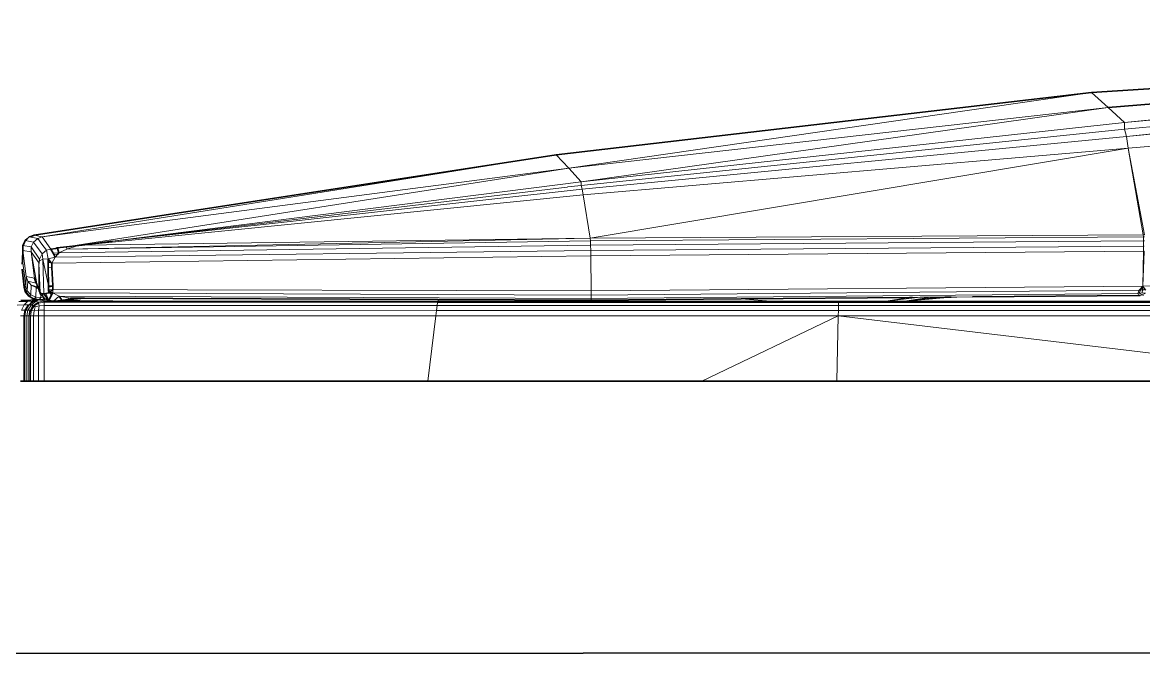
# Model space of a CAD drawing. Header units: inches. Extents: x 1 to 101, y 1 to 36.
# Drawn here: x 29.508 to 33.282, y 33.405 to 35.532 of the extents above; entities that cross this region are included whole.
import ezdxf

# ---------------------------------------------------------------- set-up
doc = ezdxf.new("R2010")
doc.units = ezdxf.units.IN
doc.header["$MEASUREMENT"] = 0
doc.layers.add('Default', color=7, linetype='Continuous')

msp = doc.modelspace()

# ---------------------------------------------------------------- linework, layer by layer
at = {"layer": 'Default', "color": 250, "lineweight": 0, "true_color": 0x454545, "transparency": 33554687}
for p, q in [((33.1075, 35.2958), (36.712, 35.5318)), ((36.7091, 35.529), (33.2185, 35.195)), ((31.3052, 35.0861), (33.1075, 35.2958)), ((31.3472, 35.0403), (33.1075, 35.2958)), ((33.1075, 35.2958), (31.3472, 35.0403)), ((33.163, 35.2454), (33.1075, 35.2958)), ((33.1075, 35.2958), (33.163, 35.2454)), ((34.1072, 35.3216), (33.163, 35.2454)), ((33.163, 35.2454), (34.1072, 35.3216)), ((33.163, 35.2454), (31.3472, 35.0403)), ((31.3472, 35.0403), (33.163, 35.2454)), ((33.163, 35.2454), (31.3891, 34.9945)), ((31.3891, 34.9945), (33.163, 35.2454)), ((33.163, 35.2454), (33.2185, 35.195)), ((33.2185, 35.195), (33.163, 35.2454)), ((33.2185, 35.195), (31.3891, 34.9945)), ((29.575, 34.8089), (31.3052, 35.0861)), ((31.3472, 35.0403), (31.3052, 35.0861)), ((31.3052, 35.0861), (31.3472, 35.0403)), ((31.3472, 35.0403), (29.575, 34.8089)), ((29.575, 34.8089), (31.3472, 35.0403)), ((29.656, 34.7761), (31.3472, 35.0403)), ((31.3472, 35.0403), (29.656, 34.7761)), ((31.3891, 34.9945), (31.3472, 35.0403)), ((31.3472, 35.0403), (31.3891, 34.9945)), ((31.3891, 34.9945), (29.8109, 34.7946)), ((29.8109, 34.7946), (31.3891, 34.9945)), ((31.3891, 34.9945), (31.3891, 34.9829)), ((31.3417, 34.9772), (29.8109, 34.7946)), ((31.3445, 34.9776), (31.3417, 34.9772)), ((31.3891, 34.9829), (31.3445, 34.9776)), ((29.6042, 34.7684), (29.575, 34.8089)), ((29.6207, 34.7705), (29.6042, 34.7684)), ((29.6253, 34.7719), (29.6207, 34.7705)), ((29.656, 34.7761), (29.6253, 34.7719)), ((29.6958, 34.7802), (29.656, 34.7761)), ((29.6976, 34.7802), (29.6958, 34.7802)), ((29.709, 34.7817), (29.6976, 34.7802)), ((29.8109, 34.7946), (29.709, 34.7817))]:
    msp.add_line(p, q, dxfattribs=at).dxf.unprotected_set("ltscale", 0)
at = {"layer": 'Default', "color": 7, "lineweight": 35, "ltscale": 5.332711, "transparency": 33554687}
for p, q in [((33.1075, 35.2958), (36.712, 35.5318)), ((31.3052, 35.0861), (33.1075, 35.2958)), ((34.1072, 35.3216), (33.163, 35.2454)), ((31.3052, 35.0861), (29.5475, 34.8146)), ((29.5245, 34.8029), (29.5177, 34.7967)), ((29.5245, 34.8029), (29.5314, 34.8089)), ((29.5394, 34.8118), (29.5314, 34.8089)), ((29.5394, 34.8118), (29.5475, 34.8146)), ((29.5086, 34.7309), (29.509, 34.7632)), ((29.509, 34.7632), (29.5099, 34.7801)), ((29.5138, 34.7884), (29.5099, 34.7801)), ((29.5138, 34.7884), (29.5177, 34.7967)), ((29.6207, 34.7705), (29.6042, 34.7684)), ((29.6042, 34.7684), (29.6113, 34.7541)), ((29.6253, 34.7719), (29.6207, 34.7705)), ((29.656, 34.7761), (29.6253, 34.7719)), ((29.6257, 34.7707), (29.6253, 34.7719)), ((29.6312, 34.7553), (29.6257, 34.7707)), ((29.6958, 34.7802), (29.656, 34.7761)), ((29.6976, 34.7802), (29.6958, 34.7802)), ((29.709, 34.7817), (29.6976, 34.7802)), ((29.709, 34.7817), (29.8109, 34.7946)), ((29.5077, 34.7175), (29.5086, 34.7309)), ((29.6042, 34.7233), (29.5943, 34.7349)), ((29.5943, 34.7349), (29.5946, 34.7228)), ((29.6113, 34.7541), (29.6134, 34.7499)), ((29.6134, 34.7499), (29.618, 34.7407)), ((29.618, 34.7407), (29.6277, 34.7507)), ((29.6277, 34.7507), (29.6312, 34.7553)), ((29.5105, 34.6704), (29.5077, 34.7)), ((29.5946, 34.7228), (29.595, 34.7055)), ((29.595, 34.7055), (29.5962, 34.6444)), ((29.6067, 34.7203), (29.6042, 34.7233)), ((29.6073, 34.7062), (29.6067, 34.7203)), ((29.6101, 34.6452), (29.6073, 34.7062)), ((29.5136, 34.6397), (29.5105, 34.6704)), ((29.5541, 34.6534), (29.5488, 34.67)), ((29.5564, 34.651), (29.5541, 34.6534)), ((29.5589, 34.6414), (29.5564, 34.651)), ((29.5136, 34.6397), (29.5185, 34.6228)), ((29.5185, 34.6228), (29.5297, 34.609)), ((29.5542, 34.6384), (29.5608, 34.6367)), ((29.5608, 34.6367), (29.5589, 34.6414)), ((29.563, 34.6345), (29.5608, 34.6367)), ((29.5635, 34.633), (29.563, 34.6345)), ((29.5658, 34.6257), (29.5635, 34.633)), ((29.5681, 34.622), (29.5658, 34.6257)), ((29.5681, 34.622), (29.5682, 34.6183)), ((29.5682, 34.6183), (29.5747, 34.6175)), ((29.5682, 34.6183), (29.5704, 34.6155)), ((29.5704, 34.6155), (29.5793, 34.6058)), ((29.5803, 34.6169), (29.5747, 34.6175)), ((29.587, 34.6187), (29.5803, 34.6169)), ((29.5803, 34.6169), (29.5968, 34.5946)), ((29.5966, 34.6213), (29.587, 34.6187)), ((29.5962, 34.6444), (29.5962, 34.6409)), ((29.6102, 34.6428), (29.5962, 34.6409)), ((29.5962, 34.6409), (29.5964, 34.6309)), ((29.5964, 34.6309), (29.5983, 34.6304)), ((29.5964, 34.6309), (29.5966, 34.6213)), ((29.6005, 34.6243), (29.5966, 34.6213)), ((29.5966, 34.6213), (29.6017, 34.6213)), ((29.5968, 34.5946), (29.6051, 34.6122)), ((29.6102, 34.6316), (29.6005, 34.6243)), ((29.6017, 34.6213), (29.61, 34.6213)), ((29.6051, 34.6122), (29.61, 34.6213)), ((29.6102, 34.6428), (29.6101, 34.6452)), ((29.6102, 34.6316), (29.6102, 34.6428)), ((32.7069, 34.6069), (33.2662, 34.6114)), ((33.271, 34.6113), (33.2662, 34.6114)), ((29.5026, 34.595), (29.536, 34.5963)), ((29.5297, 34.609), (29.5311, 34.6093)), ((29.5311, 34.6093), (29.5375, 34.6047)), ((29.536, 34.5963), (29.5589, 34.5974)), ((29.5375, 34.6047), (29.5454, 34.6004)), ((29.5454, 34.6004), (29.5482, 34.6007)), ((29.5454, 34.6004), (29.5469, 34.6005)), ((29.5469, 34.6005), (29.5482, 34.6007)), ((29.5482, 34.6007), (29.5541, 34.5993)), ((29.5541, 34.5993), (29.5589, 34.5974)), ((29.5589, 34.5974), (29.5629, 34.5983)), ((29.5629, 34.5983), (29.5655, 34.5988)), ((29.5629, 34.5983), (29.566, 34.5979)), ((29.5631, 34.5971), (29.566, 34.5979)), ((29.5685, 34.5975), (29.5655, 34.5988)), ((29.5685, 34.5975), (29.566, 34.5979)), ((29.5732, 34.5968), (29.5685, 34.5975)), ((29.575, 34.5969), (29.5732, 34.5968)), ((29.5773, 34.5991), (29.575, 34.5969)), ((29.5804, 34.5988), (29.5773, 34.5991)), ((29.5811, 34.5922), (29.5792, 34.5929)), ((29.5793, 34.6058), (29.5802, 34.6036)), ((29.5802, 34.6036), (29.584, 34.5999)), ((29.584, 34.5999), (29.5804, 34.5988)), ((29.6123, 34.5929), (29.5811, 34.5922)), ((29.584, 34.5999), (29.5866, 34.6001)), ((29.5968, 34.5946), (29.5866, 34.6001)), ((29.5968, 34.5946), (29.6123, 34.5929)), ((29.6123, 34.5929), (29.6315, 34.6092)), ((29.6123, 34.5929), (29.6411, 34.5951)), ((29.8126, 34.5926), (29.6123, 34.5929)), ((29.6315, 34.6092), (29.6405, 34.5959)), ((29.6405, 34.5959), (29.6411, 34.5951)), ((29.6457, 34.5955), (29.6411, 34.5951)), ((29.6457, 34.5955), (29.7177, 34.6024)), ((29.6699, 34.6026), (29.6986, 34.6025)), ((29.6986, 34.6025), (29.7177, 34.6024)), ((29.7177, 34.6024), (30.9078, 34.5984)), ((30.9059, 34.5915), (29.8126, 34.5926)), ((30.9076, 34.5915), (30.9059, 34.5915)), ((32.0409, 34.5914), (30.9076, 34.5915)), ((30.9078, 34.5984), (31.4218, 34.5966)), ((31.9278, 34.6007), (31.4218, 34.5966)), ((32.4947, 34.6052), (31.9278, 34.6007)), ((32.2557, 34.5914), (32.0409, 34.5914)), ((32.2557, 34.5914), (32.4079, 34.5914)), ((32.4705, 34.5914), (32.4079, 34.5914)), ((33.4322, 34.5914), (32.4705, 34.5914)), ((32.4947, 34.6052), (32.5048, 34.6053)), ((32.6345, 34.6063), (32.6131, 34.6062)), ((29.5126, 34.3236), (29.5014, 34.3236)), ((29.5162, 34.3236), (29.5126, 34.3236)), ((29.5234, 34.3236), (29.5162, 34.3236)), ((29.5292, 34.3236), (29.5234, 34.3236)), ((29.5311, 34.3236), (29.5292, 34.3236)), ((29.535, 34.3236), (29.5311, 34.3236)), ((29.5459, 34.3236), (29.535, 34.3236)), ((29.5621, 34.3236), (29.5459, 34.3236)), ((29.5813, 34.3236), (29.5621, 34.3236)), ((30.8727, 34.3236), (29.5813, 34.3236)), ((31.7957, 34.3236), (30.8727, 34.3236)), ((32.2503, 34.3236), (31.7957, 34.3236)), ((34.0964, 34.3236), (32.2503, 34.3236)), ((48.768, 33.4145), (27.7694, 33.4054))]:
    msp.add_line(p, q, dxfattribs=at)
at = {"layer": 'Default', "color": 251, "lineweight": 0, "true_color": 0x545454, "transparency": 33554687}
for p, q in [((33.2185, 35.195), (36.7091, 35.529)), ((36.7484, 35.5191), (33.2185, 35.195)), ((33.2185, 35.1717), (36.7484, 35.5191)), ((36.7484, 35.5191), (33.2254, 35.1473)), ((31.3891, 34.9945), (33.2185, 35.195)), ((33.2185, 35.195), (33.2185, 35.1717)), ((33.2185, 35.1717), (31.3891, 34.9829)), ((33.2254, 35.1473), (33.2185, 35.1717)), ((31.3891, 34.9829), (31.3891, 34.9945))]:
    msp.add_line(p, q, dxfattribs=at).dxf.unprotected_set("ltscale", 0)
at = {"layer": 'Default', "color": 250, "lineweight": 0, "true_color": 0x444444, "transparency": 33554687}
for p, q in [((33.2185, 35.195), (36.7484, 35.5191)), ((36.7484, 35.5191), (33.2185, 35.1717)), ((33.2185, 35.1717), (33.2185, 35.195)), ((29.5564, 34.651), (29.5372, 34.7586)), ((29.5372, 34.7586), (29.564, 34.7209)), ((29.5635, 34.7192), (29.563, 34.6345)), ((29.564, 34.7209), (29.5635, 34.7192)), ((29.5589, 34.6414), (29.5564, 34.651)), ((29.5608, 34.6367), (29.5589, 34.6414)), ((29.563, 34.6345), (29.5608, 34.6367)), ((29.5015, 34.5436), (29.5132, 34.5436)), ((29.5132, 34.5436), (29.5126, 34.3236)), ((29.5311, 34.3236), (29.5311, 34.5436)), ((29.5311, 34.5436), (29.535, 34.5436)), ((29.535, 34.5436), (29.535, 34.3236)), ((29.5126, 34.3236), (29.5014, 34.3236)), ((29.535, 34.3236), (29.5311, 34.3236))]:
    msp.add_line(p, q, dxfattribs=at).dxf.unprotected_set("ltscale", 0)
at = {"layer": 'Default', "color": 7, "lineweight": 15, "ltscale": 5.332711, "transparency": 33554687}
for p, q in [((33.2185, 35.195), (36.7484, 35.5191)), ((36.7484, 35.5191), (33.2185, 35.1717)), ((36.8773, 35.4992), (33.2254, 35.1473)), ((33.231, 35.1082), (36.8773, 35.4203)), ((33.163, 35.2454), (33.1075, 35.2958)), ((33.163, 35.2454), (31.3472, 35.0403)), ((33.2185, 35.195), (33.163, 35.2454)), ((33.2185, 35.195), (31.3891, 34.9945)), ((33.2185, 35.1717), (33.2185, 35.195)), ((33.2185, 35.1717), (31.3891, 34.9829)), ((33.2254, 35.1473), (31.3926, 34.9699)), ((33.2254, 35.1473), (33.2185, 35.1717)), ((33.231, 35.1082), (33.2254, 35.1473)), ((33.231, 35.1082), (31.3954, 34.9504)), ((33.286, 34.8166), (33.231, 35.1082)), ((33.2813, 34.8166), (33.231, 35.1082)), ((31.3472, 35.0403), (31.3052, 35.0861)), ((31.3472, 35.0403), (29.575, 34.8089)), ((31.3891, 34.9945), (31.3472, 35.0403)), ((29.8109, 34.7946), (31.3891, 34.9945)), ((31.3891, 34.9945), (31.3891, 34.9829)), ((31.3954, 34.9504), (29.709, 34.7817)), ((31.3926, 34.9699), (29.8109, 34.7946)), ((31.3891, 34.9829), (31.3926, 34.9699)), ((31.3926, 34.9699), (31.3954, 34.9504)), ((31.3954, 34.9504), (31.4196, 34.8054)), ((29.5314, 34.8089), (29.5599, 34.8036)), ((29.5599, 34.8036), (29.5459, 34.7918)), ((29.575, 34.8089), (29.5475, 34.8146)), ((29.5599, 34.8036), (29.575, 34.8089)), ((29.574, 34.7843), (29.5599, 34.8036)), ((29.6042, 34.7684), (29.575, 34.8089)), ((31.4196, 34.8054), (29.709, 34.7817)), ((31.4196, 34.8054), (33.2813, 34.8166)), ((31.4203, 34.7965), (31.4196, 34.8054)), ((33.2819, 34.8092), (31.4203, 34.7965)), ((33.2819, 34.8092), (33.2813, 34.8166)), ((33.2813, 34.8166), (33.286, 34.8166)), ((33.2859, 34.8092), (33.2819, 34.8092)), ((33.2824, 34.7956), (33.2819, 34.8092)), ((29.509, 34.7632), (29.5372, 34.7586)), ((29.5208, 34.676), (29.509, 34.7632)), ((29.5099, 34.7801), (29.5381, 34.7754)), ((29.5177, 34.7967), (29.5459, 34.7918)), ((29.5381, 34.7754), (29.5372, 34.7586)), ((29.5459, 34.7918), (29.5381, 34.7754)), ((29.5655, 34.7347), (29.5381, 34.7754)), ((29.5746, 34.7517), (29.5459, 34.7918)), ((29.5889, 34.7643), (29.574, 34.7843)), ((29.5889, 34.7643), (29.5746, 34.7517)), ((29.5889, 34.7643), (29.6042, 34.7684)), ((29.5943, 34.7349), (29.5889, 34.7643)), ((29.618, 34.7407), (31.4216, 34.7638)), ((29.6312, 34.7553), (31.421, 34.7818)), ((29.6581, 34.7677), (29.6312, 34.7553)), ((29.6581, 34.7677), (29.656, 34.7761)), ((31.4203, 34.7965), (29.6581, 34.7677)), ((29.6581, 34.7677), (29.6958, 34.7802)), ((31.421, 34.7818), (31.4203, 34.7965)), ((33.2824, 34.7956), (31.421, 34.7818)), ((31.421, 34.7818), (31.4216, 34.7638)), ((33.2824, 34.7783), (31.4216, 34.7638)), ((31.4216, 34.7638), (31.4218, 34.7459)), ((33.2822, 34.7612), (33.2824, 34.7783)), ((33.2855, 34.7956), (33.2824, 34.7956)), ((33.2824, 34.7783), (33.2824, 34.7956)), ((33.285, 34.7782), (33.2824, 34.7783)), ((29.5086, 34.7309), (29.5195, 34.6437)), ((29.5372, 34.7586), (29.5488, 34.67)), ((29.5372, 34.7586), (29.564, 34.7209)), ((29.564, 34.7209), (29.5645, 34.727)), ((29.5645, 34.727), (29.5661, 34.729)), ((29.5655, 34.7347), (29.5701, 34.7431)), ((29.5655, 34.7347), (29.5661, 34.729)), ((29.5661, 34.729), (29.5771, 34.7337)), ((29.5701, 34.7431), (29.5746, 34.7517)), ((29.5746, 34.7517), (29.5771, 34.7337)), ((29.5943, 34.7349), (29.5771, 34.7337)), ((29.5771, 34.7337), (29.5803, 34.6169)), ((29.618, 34.7407), (29.5943, 34.7349)), ((29.6067, 34.7203), (31.4218, 34.7459)), ((29.6067, 34.7203), (29.618, 34.7407)), ((29.6113, 34.7541), (29.6312, 34.7553)), ((29.6134, 34.7499), (29.6277, 34.7507)), ((31.4218, 34.7459), (33.2822, 34.7612)), ((31.4218, 34.7459), (31.4226, 34.6276)), ((33.2797, 34.6436), (33.2822, 34.7612)), ((33.2843, 34.7612), (33.2797, 34.6436)), ((33.2822, 34.7612), (33.2843, 34.7612)), ((29.5635, 34.7192), (29.563, 34.6345)), ((29.564, 34.7209), (29.5635, 34.7192)), ((29.5635, 34.7192), (29.5681, 34.622)), ((29.5946, 34.7228), (29.6042, 34.7233)), ((29.6073, 34.7062), (29.595, 34.7055)), ((29.5159, 34.6403), (29.5105, 34.6704)), ((29.5208, 34.676), (29.5195, 34.6437)), ((29.5488, 34.67), (29.5208, 34.676)), ((29.5208, 34.676), (29.5261, 34.66)), ((29.5261, 34.66), (29.5246, 34.6277)), ((29.5379, 34.6462), (29.5261, 34.66)), ((29.5261, 34.66), (29.5541, 34.6534)), ((36.877, 34.6571), (33.2797, 34.6436)), ((29.5159, 34.6403), (29.5136, 34.6397)), ((29.5195, 34.6437), (29.5159, 34.6403)), ((29.5208, 34.6238), (29.5159, 34.6403)), ((29.5185, 34.6228), (29.5208, 34.6238)), ((29.5195, 34.6437), (29.5246, 34.6277)), ((29.5246, 34.6277), (29.5208, 34.6238)), ((29.5323, 34.6095), (29.5208, 34.6238)), ((29.5246, 34.6277), (29.5367, 34.6138)), ((29.5367, 34.6138), (29.5323, 34.6095)), ((29.5367, 34.6138), (29.5379, 34.6462)), ((29.5367, 34.6138), (29.5531, 34.6057)), ((29.5542, 34.6384), (29.5379, 34.6462)), ((29.5379, 34.6462), (29.5589, 34.6414)), ((29.5531, 34.6057), (29.5542, 34.6384)), ((29.5747, 34.6175), (29.5681, 34.622)), ((29.57, 34.6046), (29.5704, 34.6155)), ((29.5793, 34.6058), (29.5747, 34.6175)), ((29.5968, 34.5946), (29.587, 34.6187)), ((29.5962, 34.6444), (29.6101, 34.6452)), ((29.5983, 34.6304), (29.6102, 34.6316)), ((29.6005, 34.6243), (29.5983, 34.6304)), ((29.6051, 34.6122), (29.6017, 34.6213)), ((29.6102, 34.6316), (29.61, 34.6213)), ((29.61, 34.6213), (29.627, 34.6118)), ((29.61, 34.6213), (31.4225, 34.6131)), ((31.4226, 34.6276), (29.6102, 34.6316)), ((29.627, 34.6118), (29.6315, 34.6092)), ((33.2636, 34.6184), (31.4223, 34.6015)), ((31.4225, 34.6131), (31.4223, 34.6015)), ((33.2673, 34.63), (31.4225, 34.6131)), ((31.4225, 34.6131), (31.4226, 34.6276)), ((33.2797, 34.6436), (31.4226, 34.6276)), ((33.2636, 34.6184), (33.2673, 34.63)), ((33.2636, 34.6184), (33.2679, 34.6196)), ((33.2662, 34.6114), (33.2636, 34.6184)), ((33.2797, 34.6436), (33.2673, 34.63)), ((33.2673, 34.63), (33.2719, 34.6303)), ((33.2679, 34.6196), (33.2719, 34.6303)), ((33.2679, 34.6196), (33.2783, 34.6212)), ((33.2777, 34.6138), (33.2679, 34.6196)), ((33.2777, 34.6138), (33.271, 34.6113)), ((33.2719, 34.6303), (33.2797, 34.6436)), ((33.2719, 34.6303), (33.2789, 34.6306)), ((33.2885, 34.6198), (33.2777, 34.6138)), ((33.2826, 34.6114), (33.2777, 34.6138)), ((33.2789, 34.6306), (33.2783, 34.6212)), ((33.2783, 34.6212), (33.2885, 34.6198)), ((33.2797, 34.6436), (33.2789, 34.6306)), ((33.2789, 34.6306), (33.2859, 34.6304)), ((33.2899, 34.6302), (33.2797, 34.6436)), ((33.2797, 34.6436), (33.2859, 34.6304)), ((29.4906, 34.5795), (29.5136, 34.58)), ((29.5251, 34.5919), (29.4964, 34.591)), ((29.5054, 34.5625), (29.5136, 34.58)), ((29.5136, 34.58), (29.5251, 34.5919)), ((29.5136, 34.58), (29.5277, 34.5803)), ((29.5277, 34.5803), (29.5167, 34.5627)), ((29.5304, 34.5804), (29.5195, 34.5627)), ((29.5251, 34.5919), (29.536, 34.5963)), ((29.5251, 34.5919), (29.5425, 34.5926)), ((29.5387, 34.5801), (29.5268, 34.5626)), ((29.5277, 34.5803), (29.5304, 34.5804)), ((29.5297, 34.609), (29.5323, 34.6095)), ((29.5472, 34.5928), (29.5304, 34.5804)), ((29.5425, 34.5926), (29.5304, 34.5804)), ((29.5387, 34.5801), (29.5304, 34.5804)), ((29.5375, 34.6047), (29.5323, 34.6095)), ((29.5433, 34.5787), (29.5349, 34.5625)), ((29.5349, 34.5625), (29.5458, 34.5784)), ((29.5387, 34.5801), (29.5546, 34.5922)), ((29.5387, 34.5801), (29.5408, 34.5794)), ((29.5387, 34.5621), (29.5473, 34.5771)), ((29.5408, 34.5794), (29.5433, 34.5787)), ((29.5425, 34.5926), (29.5472, 34.5928)), ((29.5433, 34.5787), (29.5458, 34.5784)), ((29.5609, 34.5896), (29.5458, 34.5784)), ((29.5458, 34.5784), (29.5621, 34.5889)), ((29.5458, 34.5784), (29.5473, 34.5771)), ((29.5589, 34.5974), (29.5472, 34.5928)), ((29.5546, 34.5922), (29.5472, 34.5928)), ((29.5473, 34.5771), (29.5625, 34.5854)), ((29.5473, 34.5771), (29.5513, 34.5732)), ((29.5513, 34.5732), (29.5473, 34.5604)), ((29.5531, 34.6057), (29.5482, 34.6007)), ((29.5642, 34.5771), (29.5513, 34.5732)), ((29.5531, 34.6057), (29.57, 34.6046)), ((29.5546, 34.5922), (29.5631, 34.5971)), ((29.5609, 34.5896), (29.5546, 34.5922)), ((29.5609, 34.5896), (29.5621, 34.5889)), ((29.5792, 34.5929), (29.5621, 34.5889)), ((29.5621, 34.5889), (29.5625, 34.5854)), ((29.5625, 34.5854), (29.5812, 34.5889)), ((29.5625, 34.5854), (29.5642, 34.5771)), ((29.5642, 34.5771), (29.5625, 34.5621)), ((29.5812, 34.5784), (29.5642, 34.5771)), ((29.5655, 34.5988), (29.57, 34.6046)), ((29.57, 34.6046), (29.5793, 34.6058)), ((29.5792, 34.5929), (29.575, 34.5969)), ((29.5811, 34.5922), (29.5812, 34.5889)), ((29.5812, 34.5889), (29.5812, 34.5784)), ((29.5812, 34.5889), (30.9054, 34.5887)), ((29.5812, 34.5784), (29.5813, 34.5625)), ((29.5812, 34.5784), (30.904, 34.5782)), ((29.6405, 34.5959), (29.6123, 34.5929)), ((29.6699, 34.6026), (29.6315, 34.6092)), ((29.6315, 34.6092), (31.4223, 34.6015)), ((29.6457, 34.5955), (29.6699, 34.6026)), ((29.6986, 34.6025), (29.6457, 34.5955)), ((30.904, 34.5782), (30.9019, 34.5616)), ((30.9054, 34.5887), (30.904, 34.5782)), ((30.904, 34.5782), (32.2553, 34.5782)), ((30.9059, 34.5915), (30.9054, 34.5887)), ((30.9054, 34.5887), (32.2556, 34.5887)), ((30.9078, 34.5984), (30.9076, 34.5915)), ((31.4223, 34.6015), (31.4218, 34.5966)), ((31.9278, 34.6007), (32.0409, 34.5914)), ((32.2553, 34.5782), (32.2549, 34.5616)), ((32.2556, 34.5887), (32.2553, 34.5782)), ((38.0313, 34.5782), (32.2553, 34.5782)), ((32.2556, 34.5887), (32.2557, 34.5914)), ((38.0313, 34.5884), (32.2556, 34.5887)), ((32.4079, 34.5914), (32.5308, 34.6059)), ((32.4947, 34.6052), (32.4079, 34.5914)), ((32.4705, 34.5914), (32.6345, 34.6063)), ((32.4705, 34.5914), (32.6131, 34.6062)), ((32.4705, 34.5914), (32.5905, 34.6061)), ((32.5663, 34.606), (32.4705, 34.5914)), ((32.5048, 34.6053), (32.5064, 34.6054)), ((32.6345, 34.6063), (32.6357, 34.6064)), ((32.6357, 34.6064), (32.6543, 34.6067)), ((29.5132, 34.5436), (29.5015, 34.5436)), ((29.5167, 34.5627), (29.5054, 34.5625)), ((29.5132, 34.5436), (29.5126, 34.3236)), ((29.5132, 34.5436), (29.5167, 34.5627)), ((29.5161, 34.5436), (29.5132, 34.5436)), ((29.5161, 34.5436), (29.5195, 34.5627)), ((29.5161, 34.5436), (29.5234, 34.5438)), ((29.5162, 34.3236), (29.5161, 34.5436)), ((29.5195, 34.5627), (29.5167, 34.5627)), ((29.5195, 34.5627), (29.5268, 34.5626)), ((29.5268, 34.5626), (29.5234, 34.5438)), ((29.5234, 34.5438), (29.5234, 34.3236)), ((29.5234, 34.5438), (29.5292, 34.5436)), ((29.5268, 34.5626), (29.5327, 34.5619)), ((29.5292, 34.5436), (29.5327, 34.5619)), ((29.5292, 34.3236), (29.5292, 34.5436)), ((29.5292, 34.5436), (29.5311, 34.5436)), ((29.5349, 34.5625), (29.5311, 34.5436)), ((29.5311, 34.5436), (29.5311, 34.3236)), ((29.5311, 34.5436), (29.535, 34.5436)), ((29.5327, 34.5619), (29.5349, 34.5625)), ((29.5387, 34.5621), (29.5349, 34.5625)), ((29.535, 34.5436), (29.5387, 34.5621)), ((29.535, 34.5436), (29.535, 34.3236)), ((29.5459, 34.5436), (29.535, 34.5436)), ((29.5473, 34.5604), (29.5387, 34.5621)), ((29.5473, 34.5604), (29.5459, 34.5436)), ((29.5621, 34.5436), (29.5459, 34.5436)), ((29.5459, 34.5436), (29.5459, 34.3236)), ((29.5625, 34.5621), (29.5473, 34.5604)), ((29.5625, 34.5621), (29.5621, 34.5436)), ((29.5813, 34.5436), (29.5621, 34.5436)), ((29.5621, 34.5436), (29.5621, 34.3236)), ((29.5813, 34.5625), (29.5625, 34.5621)), ((29.5813, 34.5436), (29.5813, 34.5625)), ((29.5813, 34.5625), (30.9019, 34.5616)), ((29.5813, 34.3236), (29.5813, 34.5436)), ((29.5813, 34.5436), (30.8996, 34.5436)), ((30.8996, 34.5436), (30.8727, 34.3236)), ((30.9019, 34.5616), (30.8996, 34.5436)), ((30.8996, 34.5436), (32.2546, 34.5436)), ((30.9019, 34.5616), (32.2549, 34.5616)), ((32.2546, 34.5436), (32.2503, 34.3236)), ((32.2549, 34.5616), (32.2546, 34.5436)), ((32.2546, 34.5436), (38.0313, 34.5436)), ((38.0313, 34.5624), (32.2549, 34.5616))]:
    msp.add_line(p, q, dxfattribs=at)
at = {"layer": 'Default', "color": 251, "lineweight": 0, "true_color": 0x525252, "transparency": 33554687}
for p, q in [((33.2254, 35.1473), (36.7484, 35.5191)), ((36.8773, 35.4992), (33.2254, 35.1473))]:
    msp.add_line(p, q, dxfattribs=at).dxf.unprotected_set("ltscale", 0)
at = {"layer": 'Default', "color": 251, "lineweight": 0, "true_color": 0x6c6c6c, "transparency": 33554687}
for p, q in [((33.2254, 35.1473), (36.8773, 35.4992)), ((36.8773, 35.4203), (33.231, 35.1082)), ((31.3926, 34.9699), (33.2254, 35.1473)), ((33.231, 35.1082), (33.2254, 35.1473)), ((33.2254, 35.1473), (33.231, 35.1082)), ((33.231, 35.1082), (31.3954, 34.9504)), ((29.8109, 34.7946), (31.3417, 34.9772)), ((31.3926, 34.9699), (29.8109, 34.7946)), ((31.3417, 34.9772), (31.3445, 34.9776)), ((31.3445, 34.9776), (31.3891, 34.9829)), ((31.3891, 34.9829), (31.3926, 34.9699)), ((31.3954, 34.9504), (31.3926, 34.9699)), ((29.5803, 34.6169), (29.5771, 34.7337)), ((29.5771, 34.7337), (29.5962, 34.6444)), ((29.587, 34.6187), (29.5803, 34.6169)), ((29.5966, 34.6213), (29.587, 34.6187)), ((29.5962, 34.6444), (29.5962, 34.6409)), ((29.5962, 34.6409), (29.5964, 34.6309)), ((29.5964, 34.6309), (29.5966, 34.6213))]:
    msp.add_line(p, q, dxfattribs=at).dxf.unprotected_set("ltscale", 0)
at = {"layer": 'Default', "color": 251, "lineweight": 0, "true_color": 0x666666, "transparency": 33554687}
for p, q in [((33.231, 35.1082), (36.8773, 35.4203)), ((31.4196, 34.8054), (33.231, 35.1082)), ((33.286, 34.8166), (33.231, 35.1082)), ((33.231, 35.1082), (33.2813, 34.8166)), ((33.2813, 34.8166), (31.4196, 34.8054)), ((31.4196, 34.8054), (33.2813, 34.8166)), ((31.4203, 34.7965), (31.4196, 34.8054)), ((33.2819, 34.8092), (31.4203, 34.7965)), ((33.2813, 34.8166), (33.2819, 34.8092))]:
    msp.add_line(p, q, dxfattribs=at).dxf.unprotected_set("ltscale", 0)
at = {"layer": 'Default', "color": 251, "lineweight": 0, "transparency": 33554687}
for p, q in [((31.3891, 34.9829), (33.2185, 35.1717)), ((33.2254, 35.1473), (31.3926, 34.9699)), ((33.2185, 35.1717), (33.2254, 35.1473)), ((31.3926, 34.9699), (31.3891, 34.9829))]:
    msp.add_line(p, q, dxfattribs=at).dxf.unprotected_set("ltscale", 0)
at = {"layer": 'Default', "color": 251, "lineweight": 0, "true_color": 0x676767, "transparency": 33554687}
for p, q in [((31.3954, 34.9504), (33.231, 35.1082)), ((33.231, 35.1082), (31.4196, 34.8054)), ((31.4196, 34.8054), (31.3954, 34.9504))]:
    msp.add_line(p, q, dxfattribs=at).dxf.unprotected_set("ltscale", 0)
at = {"layer": 'Default', "color": 251, "lineweight": 0, "true_color": 0x686868, "transparency": 33554687}
for p, q in [((31.3954, 34.9504), (29.709, 34.7817)), ((29.709, 34.7817), (31.3954, 34.9504)), ((29.8109, 34.7946), (31.3926, 34.9699)), ((31.3926, 34.9699), (31.3954, 34.9504)), ((31.3954, 34.9504), (31.4196, 34.8054)), ((31.4196, 34.8054), (29.6581, 34.7677)), ((31.4196, 34.8054), (29.709, 34.7817)), ((29.709, 34.7817), (31.4196, 34.8054)), ((29.6581, 34.7677), (29.6958, 34.7802)), ((29.6958, 34.7802), (29.6976, 34.7802)), ((29.6976, 34.7802), (29.709, 34.7817)), ((29.709, 34.7817), (29.8109, 34.7946))]:
    msp.add_line(p, q, dxfattribs=at).dxf.unprotected_set("ltscale", 0)
at = {"layer": 'Default', "color": 253, "lineweight": 0, "true_color": 0xaeaeae, "transparency": 33554687}
for p, q in [((29.6581, 34.7677), (31.4196, 34.8054)), ((31.4196, 34.8054), (31.4203, 34.7965)), ((31.4203, 34.7965), (29.6581, 34.7677))]:
    msp.add_line(p, q, dxfattribs=at).dxf.unprotected_set("ltscale", 0)
at = {"layer": 'Default', "color": 252, "lineweight": 0, "true_color": 0x838383, "transparency": 33554687}
for p, q in [((31.4203, 34.7965), (33.2819, 34.8092)), ((33.2819, 34.8092), (33.2824, 34.7956)), ((31.421, 34.7818), (31.4203, 34.7965)), ((33.2824, 34.7956), (31.421, 34.7818))]:
    msp.add_line(p, q, dxfattribs=at).dxf.unprotected_set("ltscale", 0)
at = {"layer": 'Default', "color": 9, "lineweight": 0, "true_color": 0xcbcbcb, "transparency": 33554687}
for p, q in [((29.618, 34.7407), (31.4216, 34.7638)), ((31.4216, 34.7638), (33.2824, 34.7783)), ((31.4216, 34.7638), (31.4218, 34.7459)), ((31.4218, 34.7459), (31.4216, 34.7638)), ((33.2824, 34.7783), (33.2822, 34.7612)), ((31.4218, 34.7459), (29.6067, 34.7203)), ((29.6067, 34.7203), (29.618, 34.7407)), ((33.2822, 34.7612), (31.4218, 34.7459)), ((31.7957, 34.3236), (32.2546, 34.5436)), ((32.2546, 34.5436), (32.2503, 34.3236)), ((32.2503, 34.3236), (32.2546, 34.5436)), ((32.2546, 34.5436), (34.0964, 34.3236)), ((29.5014, 34.3236), (29.5126, 34.3236)), ((29.5126, 34.3236), (29.5162, 34.3236)), ((29.5162, 34.3236), (29.5234, 34.3236)), ((29.5234, 34.3236), (29.5292, 34.3236)), ((29.5292, 34.3236), (29.5311, 34.3236)), ((29.5311, 34.3236), (29.535, 34.3236)), ((29.535, 34.3236), (29.5459, 34.3236)), ((29.5459, 34.3236), (29.5621, 34.3236)), ((29.5621, 34.3236), (29.5813, 34.3236)), ((29.5813, 34.3236), (30.8727, 34.3236)), ((30.8727, 34.3236), (31.7957, 34.3236)), ((31.7957, 34.3236), (32.2503, 34.3236)), ((32.2503, 34.3236), (31.7957, 34.3236)), ((32.2503, 34.3236), (34.0964, 34.3236)), ((34.0964, 34.3236), (32.2503, 34.3236)), ((48.768, 33.4145), (27.7694, 33.4054)), ((27.7694, 33.4054), (48.768, 33.4145))]:
    msp.add_line(p, q, dxfattribs=at).dxf.unprotected_set("ltscale", 0)
at = {"layer": 'Default', "color": 250, "lineweight": 0, "true_color": 0x252525, "transparency": 33554687}
for p, q in [((31.4216, 34.7638), (29.618, 34.7407)), ((29.6312, 34.7553), (31.421, 34.7818)), ((31.421, 34.7818), (31.4216, 34.7638)), ((29.618, 34.7407), (29.6277, 34.7507)), ((29.6277, 34.7507), (29.6312, 34.7553))]:
    msp.add_line(p, q, dxfattribs=at).dxf.unprotected_set("ltscale", 0)
at = {"layer": 'Default', "color": 9, "lineweight": 0, "true_color": 0xc3c3c3, "transparency": 33554687}
for p, q in [((31.421, 34.7818), (29.6312, 34.7553)), ((29.6312, 34.7553), (29.6581, 34.7677)), ((29.6581, 34.7677), (31.4203, 34.7965)), ((31.4203, 34.7965), (31.421, 34.7818))]:
    msp.add_line(p, q, dxfattribs=at).dxf.unprotected_set("ltscale", 0)
at = {"layer": 'Default', "color": 9, "lineweight": 0, "true_color": 0xc4c4c4, "transparency": 33554687}
for p, q in [((31.421, 34.7818), (33.2824, 34.7956)), ((31.4216, 34.7638), (31.421, 34.7818)), ((33.2824, 34.7783), (31.4216, 34.7638)), ((33.2824, 34.7956), (33.2824, 34.7783))]:
    msp.add_line(p, q, dxfattribs=at).dxf.unprotected_set("ltscale", 0)
at = {"layer": 'Default', "color": 252, "lineweight": 0, "true_color": 0x919191, "transparency": 33554687}
for p, q in [((29.564, 34.7209), (29.5645, 34.727)), ((29.5645, 34.727), (29.5661, 34.729)), ((29.5661, 34.729), (29.5771, 34.7337)), ((29.5771, 34.7337), (29.5803, 34.6169)), ((29.5635, 34.7192), (29.564, 34.7209)), ((29.5681, 34.622), (29.5635, 34.7192)), ((29.5747, 34.6175), (29.5681, 34.622)), ((29.5803, 34.6169), (29.5747, 34.6175))]:
    msp.add_line(p, q, dxfattribs=at).dxf.unprotected_set("ltscale", 0)
at = {"layer": 'Default', "color": 9, "lineweight": 0, "true_color": 0xc9c9c9, "transparency": 33554687}
for p, q in [((29.6067, 34.7203), (31.4218, 34.7459)), ((31.4218, 34.7459), (31.4226, 34.6276)), ((29.6073, 34.7062), (29.6067, 34.7203)), ((29.6101, 34.6452), (29.6073, 34.7062)), ((29.61, 34.6213), (29.6102, 34.6316)), ((31.4225, 34.6131), (29.61, 34.6213)), ((29.6102, 34.6428), (29.6101, 34.6452)), ((29.6102, 34.6316), (29.6102, 34.6428)), ((31.4226, 34.6276), (29.6102, 34.6316)), ((29.6102, 34.6316), (31.4226, 34.6276)), ((31.4226, 34.6276), (31.4225, 34.6131)), ((29.5621, 34.3236), (29.5621, 34.5436)), ((29.5621, 34.5436), (29.5813, 34.5436)), ((29.5813, 34.5625), (30.9019, 34.5616)), ((29.5813, 34.5436), (29.5813, 34.5625)), ((30.8996, 34.5436), (29.5813, 34.5436)), ((29.5813, 34.5436), (29.5813, 34.3236)), ((30.9019, 34.5616), (30.8996, 34.5436)), ((30.8996, 34.5436), (30.9019, 34.5616)), ((32.2546, 34.5436), (30.8996, 34.5436)), ((30.9019, 34.5616), (32.2549, 34.5616)), ((32.2549, 34.5616), (32.2546, 34.5436)), ((32.2546, 34.5436), (32.2549, 34.5616)), ((38.0313, 34.5436), (32.2546, 34.5436)), ((32.2549, 34.5616), (38.0313, 34.5624)), ((29.5813, 34.3236), (29.5621, 34.3236))]:
    msp.add_line(p, q, dxfattribs=at).dxf.unprotected_set("ltscale", 0)
at = {"layer": 'Default', "color": 9, "lineweight": 0, "true_color": 0xc8c8c8, "transparency": 33554687}
for p, q in [((31.4218, 34.7459), (33.2822, 34.7612)), ((31.4226, 34.6276), (31.4218, 34.7459)), ((33.2822, 34.7612), (33.2797, 34.6436)), ((33.2797, 34.6436), (33.2843, 34.7612)), ((36.877, 34.6571), (33.2797, 34.6436)), ((33.2797, 34.6436), (36.877, 34.6571)), ((33.2673, 34.63), (31.4225, 34.6131)), ((31.4225, 34.6131), (31.4226, 34.6276)), ((33.2797, 34.6436), (31.4226, 34.6276)), ((31.4226, 34.6276), (33.2797, 34.6436)), ((33.2797, 34.6436), (33.2673, 34.63)), ((33.2899, 34.6302), (33.2797, 34.6436))]:
    msp.add_line(p, q, dxfattribs=at).dxf.unprotected_set("ltscale", 0)
at = {"layer": 'Default', "color": 254, "lineweight": 0, "true_color": 0xcccccc, "transparency": 33554687}
for p, q in [((29.5077, 34.7), (29.5105, 34.6704)), ((29.5105, 34.6704), (29.5136, 34.6397)), ((29.5136, 34.6397), (29.5185, 34.6228)), ((29.5185, 34.6228), (29.5297, 34.609)), ((29.536, 34.5963), (29.5026, 34.595)), ((29.5297, 34.609), (29.5323, 34.6095)), ((29.5323, 34.6095), (29.5297, 34.609)), ((29.5297, 34.609), (29.5311, 34.6093)), ((29.5311, 34.6093), (29.5323, 34.6095)), ((29.5375, 34.6047), (29.5311, 34.6093)), ((29.5311, 34.6093), (29.5375, 34.6047)), ((29.5323, 34.6095), (29.5375, 34.6047)), ((29.5589, 34.5974), (29.536, 34.5963)), ((29.5375, 34.6047), (29.5454, 34.6004)), ((29.5454, 34.6004), (29.5469, 34.6005)), ((29.5469, 34.6005), (29.5482, 34.6007)), ((29.5482, 34.6007), (29.5541, 34.5993)), ((29.5541, 34.5993), (29.5589, 34.5974)), ((29.5813, 34.5436), (30.8996, 34.5436)), ((29.5813, 34.3236), (29.5813, 34.5436)), ((30.8996, 34.5436), (30.8727, 34.3236)), ((30.8727, 34.3236), (30.8996, 34.5436)), ((30.8996, 34.5436), (32.2546, 34.5436)), ((32.2546, 34.5436), (31.7957, 34.3236)), ((32.2546, 34.5436), (38.0313, 34.5436)), ((34.0964, 34.3236), (32.2546, 34.5436)), ((30.8727, 34.3236), (29.5813, 34.3236)), ((31.7957, 34.3236), (30.8727, 34.3236))]:
    msp.add_line(p, q, dxfattribs=at).dxf.unprotected_set("ltscale", 0)
at = {"layer": 'Default', "color": 8, "lineweight": 0, "true_color": 0x6e6e6e, "transparency": 33554687}
for p, q in [((29.627, 34.6118), (29.61, 34.6213)), ((29.61, 34.6213), (31.4225, 34.6131)), ((29.6315, 34.6092), (29.627, 34.6118)), ((31.4225, 34.6131), (31.4223, 34.6015)), ((29.5811, 34.5922), (29.6123, 34.5929)), ((29.5812, 34.5889), (29.5811, 34.5922)), ((30.9054, 34.5887), (29.5812, 34.5889)), ((29.6123, 34.5929), (29.8126, 34.5926)), ((31.4223, 34.6015), (29.6315, 34.6092)), ((29.8126, 34.5926), (30.9059, 34.5915)), ((30.9059, 34.5915), (30.9054, 34.5887))]:
    msp.add_line(p, q, dxfattribs=at).dxf.unprotected_set("ltscale", 0)
at = {"layer": 'Default', "color": 9, "lineweight": 0, "true_color": 0xbebebe, "transparency": 33554687}
for p, q in [((33.2636, 34.6184), (31.4223, 34.6015)), ((31.4223, 34.6015), (31.4225, 34.6131)), ((31.4225, 34.6131), (33.2673, 34.63)), ((33.2673, 34.63), (33.2636, 34.6184))]:
    msp.add_line(p, q, dxfattribs=at).dxf.unprotected_set("ltscale", 0)
at = {"layer": 'Default', "color": 251, "lineweight": 0, "true_color": 0x565656, "transparency": 33554687}
for p, q in [((31.4223, 34.6015), (33.2636, 34.6184)), ((33.2662, 34.6114), (32.7069, 34.6069)), ((33.2636, 34.6184), (33.2662, 34.6114)), ((31.4218, 34.5966), (31.4223, 34.6015)), ((31.9278, 34.6007), (31.4218, 34.5966)), ((32.4947, 34.6052), (31.9278, 34.6007)), ((32.5048, 34.6053), (32.4947, 34.6052)), ((32.5064, 34.6054), (32.5048, 34.6053)), ((32.5308, 34.6059), (32.5064, 34.6054)), ((32.5663, 34.606), (32.5308, 34.6059)), ((32.5905, 34.6061), (32.5663, 34.606)), ((32.6131, 34.6062), (32.5905, 34.6061)), ((32.6345, 34.6063), (32.6131, 34.6062)), ((32.6357, 34.6064), (32.6345, 34.6063)), ((32.6543, 34.6067), (32.6357, 34.6064)), ((32.7069, 34.6069), (32.6543, 34.6067))]:
    msp.add_line(p, q, dxfattribs=at).dxf.unprotected_set("ltscale", 0)
at = {"layer": 'Default', "color": 251, "lineweight": 0, "true_color": 0x6d6d6d, "transparency": 33554687}
for p, q in [((32.7069, 34.6069), (33.2662, 34.6114)), ((33.2662, 34.6114), (33.271, 34.6113)), ((33.271, 34.6113), (33.2777, 34.6138)), ((33.2777, 34.6138), (33.2826, 34.6114)), ((32.4705, 34.5914), (32.6345, 34.6063)), ((33.4322, 34.5914), (32.4705, 34.5914)), ((32.6345, 34.6063), (32.6357, 34.6064)), ((32.6357, 34.6064), (32.6543, 34.6067)), ((32.6543, 34.6067), (32.7069, 34.6069)), ((29.5126, 34.3236), (29.5132, 34.5436)), ((29.5132, 34.5436), (29.5161, 34.5436)), ((29.5161, 34.5436), (29.5162, 34.3236)), ((29.5234, 34.3236), (29.5234, 34.5438)), ((29.5234, 34.5438), (29.5292, 34.5436)), ((29.5292, 34.5436), (29.5292, 34.3236)), ((29.535, 34.3236), (29.535, 34.5436)), ((29.535, 34.5436), (29.5459, 34.5436)), ((29.5459, 34.5436), (29.5459, 34.3236)), ((29.5459, 34.5436), (29.5621, 34.5436)), ((29.5459, 34.3236), (29.5459, 34.5436)), ((29.5621, 34.5436), (29.5621, 34.3236)), ((29.5162, 34.3236), (29.5126, 34.3236)), ((29.5292, 34.3236), (29.5234, 34.3236)), ((29.5459, 34.3236), (29.535, 34.3236)), ((29.5621, 34.3236), (29.5459, 34.3236))]:
    msp.add_line(p, q, dxfattribs=at).dxf.unprotected_set("ltscale", 0)
at = {"layer": 'Default', "color": 251, "lineweight": 0, "true_color": 0x4e4e4e, "transparency": 33554687}
for p, q in [((29.5812, 34.5784), (29.5812, 34.5889)), ((29.5812, 34.5889), (30.9054, 34.5887)), ((30.904, 34.5782), (29.5812, 34.5784)), ((30.9054, 34.5887), (30.904, 34.5782))]:
    msp.add_line(p, q, dxfattribs=at).dxf.unprotected_set("ltscale", 0)
at = {"layer": 'Default', "color": 251, "lineweight": 0, "true_color": 0x6b6b6b, "transparency": 33554687}
for p, q in [((29.5813, 34.5625), (29.5812, 34.5784)), ((29.5812, 34.5784), (30.904, 34.5782)), ((30.904, 34.5782), (30.9019, 34.5616)), ((30.9019, 34.5616), (29.5813, 34.5625))]:
    msp.add_line(p, q, dxfattribs=at).dxf.unprotected_set("ltscale", 0)
at = {"layer": 'Default', "color": 250, "lineweight": 0, "true_color": 0x343434, "transparency": 33554687}
for p, q in [((29.6699, 34.6026), (29.6315, 34.6092)), ((29.6315, 34.6092), (31.4223, 34.6015)), ((29.6986, 34.6025), (29.6699, 34.6026)), ((29.7177, 34.6024), (29.6986, 34.6025)), ((30.9078, 34.5984), (29.7177, 34.6024)), ((31.4218, 34.5966), (30.9078, 34.5984)), ((31.4223, 34.6015), (31.4218, 34.5966))]:
    msp.add_line(p, q, dxfattribs=at).dxf.unprotected_set("ltscale", 0)
at = {"layer": 'Default', "color": 253, "lineweight": 0, "true_color": 0x9b9b9b, "transparency": 33554687}
for p, q in [((29.6457, 34.5955), (29.7177, 34.6024)), ((29.8126, 34.5926), (29.6457, 34.5955)), ((29.7177, 34.6024), (30.9078, 34.5984)), ((30.9059, 34.5915), (29.8126, 34.5926)), ((30.9076, 34.5915), (30.9059, 34.5915)), ((30.9078, 34.5984), (30.9076, 34.5915))]:
    msp.add_line(p, q, dxfattribs=at).dxf.unprotected_set("ltscale", 0)
at = {"layer": 'Default', "color": 251, "lineweight": 0, "true_color": 0x4a4a4a, "transparency": 33554687}
for p, q in [((30.9019, 34.5616), (30.904, 34.5782)), ((30.904, 34.5782), (32.2553, 34.5782)), ((32.2553, 34.5782), (32.2549, 34.5616)), ((32.4079, 34.5914), (32.5308, 34.6059)), ((32.4705, 34.5914), (32.4079, 34.5914)), ((32.5663, 34.606), (32.4705, 34.5914)), ((32.5308, 34.6059), (32.5663, 34.606)), ((32.2549, 34.5616), (30.9019, 34.5616))]:
    msp.add_line(p, q, dxfattribs=at).dxf.unprotected_set("ltscale", 0)
at = {"layer": 'Default', "color": 253, "lineweight": 0, "true_color": 0xb4b4b4, "transparency": 33554687}
for p, q in [((30.904, 34.5782), (30.9054, 34.5887)), ((32.2553, 34.5782), (30.904, 34.5782)), ((30.9054, 34.5887), (32.2556, 34.5887)), ((32.2553, 34.5782), (32.2556, 34.5887)), ((32.2556, 34.5887), (32.2553, 34.5782)), ((38.0313, 34.5782), (32.2553, 34.5782)), ((32.2556, 34.5887), (38.0313, 34.5884))]:
    msp.add_line(p, q, dxfattribs=at).dxf.unprotected_set("ltscale", 0)
at = {"layer": 'Default', "color": 253, "lineweight": 0, "true_color": 0x9d9d9d, "transparency": 33554687}
for p, q in [((30.9076, 34.5915), (30.9078, 34.5984)), ((32.0409, 34.5914), (30.9076, 34.5915)), ((30.9078, 34.5984), (31.4218, 34.5966)), ((31.4218, 34.5966), (31.9278, 34.6007)), ((31.9278, 34.6007), (32.0409, 34.5914))]:
    msp.add_line(p, q, dxfattribs=at).dxf.unprotected_set("ltscale", 0)
at = {"layer": 'Default', "color": 250, "lineweight": 0, "true_color": 0x373737, "transparency": 33554687}
for p, q in [((31.9278, 34.6007), (32.4947, 34.6052)), ((32.0409, 34.5914), (31.9278, 34.6007)), ((32.2557, 34.5914), (32.0409, 34.5914)), ((32.4079, 34.5914), (32.2557, 34.5914)), ((32.4947, 34.6052), (32.4079, 34.5914))]:
    msp.add_line(p, q, dxfattribs=at).dxf.unprotected_set("ltscale", 0)
at = {"layer": 'Default', "color": 250, "lineweight": 0, "true_color": 0x353535, "transparency": 33554687}
for p, q in [((32.2549, 34.5616), (32.2553, 34.5782)), ((32.2553, 34.5782), (38.0313, 34.5782)), ((38.0313, 34.5624), (32.2549, 34.5616))]:
    msp.add_line(p, q, dxfattribs=at).dxf.unprotected_set("ltscale", 0)
at = {"layer": 'Default', "color": 251, "lineweight": 0, "true_color": 0x5f5f5f, "transparency": 33554687}
for p, q in [((29.5161, 34.5436), (29.5234, 34.5438)), ((29.5162, 34.3236), (29.5161, 34.5436)), ((29.5234, 34.5438), (29.5234, 34.3236)), ((29.5234, 34.3236), (29.5162, 34.3236))]:
    msp.add_line(p, q, dxfattribs=at).dxf.unprotected_set("ltscale", 0)

doc.saveas('drawing.dxf')
